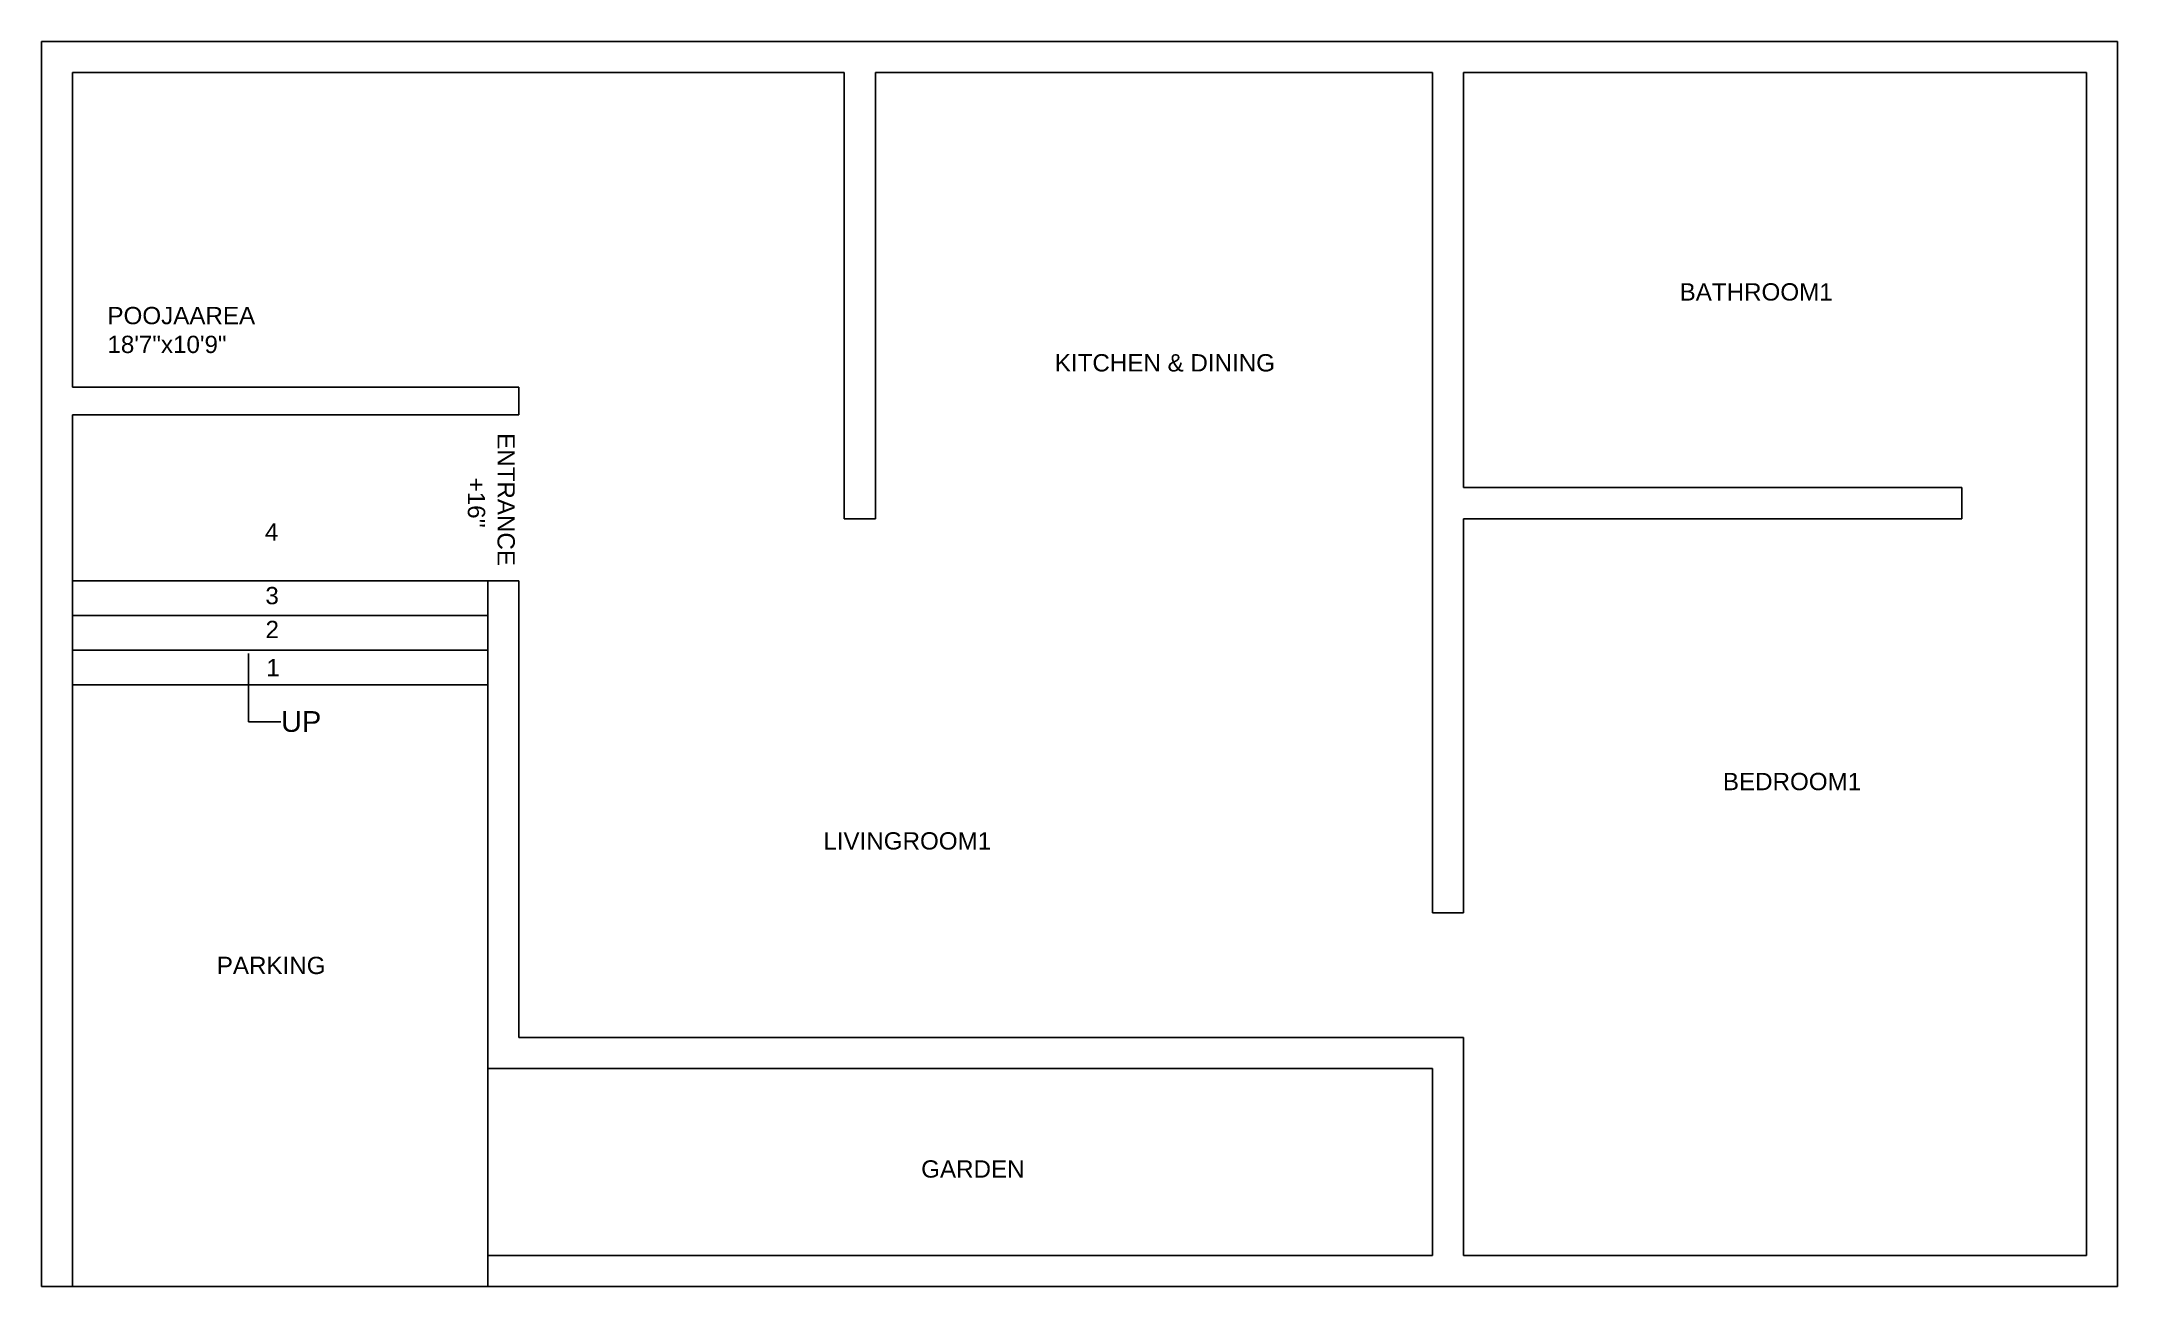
# Model space of a CAD drawing. Header units: feet. Extents: x 2099 to 2699, y 9 to 369.
import ezdxf
from ezdxf import colors
from ezdxf.entities.mleader import LeaderData, LeaderLine
from ezdxf.math import Vec2, Vec3

# ---------------------------------------------------------------- set-up
doc = ezdxf.new("R2010")
doc.units = ezdxf.units.FT
doc.header["$MEASUREMENT"] = 0
for name, color, linetype in [('BathRoom1', 7, 'Continuous'), ('BedRoom1', 7, 'Continuous'), ('Boundary', 7, 'Continuous'), ('Entrance_Staircase', 7, 'Continuous'), ('Garden', 7, 'Continuous'), ('Kitchen & Dining', 7, 'Continuous'), ('LivingRoom1', 7, 'Continuous'), ('Parking', 7, 'Continuous'), ('PoojaRoom', 7, 'Continuous')]:
    doc.layers.add(name, color=color, linetype=linetype)
doc.styles.get("Standard").update_dxf_attribs({"font": 'Arial.ttf'})

msp = doc.modelspace()

# ---------------------------------------------------------------- linework, layer by layer
at = {"layer": 'BathRoom1'}
for p, q in [((2509.65, 359.73), (2509.65, 239.73)), ((2509.65, 359.73), (2689.65, 359.73)), ((2689.65, 359.73), (2689.65, 239.73)), ((2653.65, 239.73), (2509.65, 239.73)), ((2653.65, 239.73), (2653.65, 230.73))]:
    msp.add_line(p, q, dxfattribs=at)
at = {"layer": 'BedRoom1'}
for p, q in [((2689.65, 239.73), (2689.65, 17.73)), ((2509.65, 230.73), (2509.65, 116.73)), ((2509.65, 230.73), (2653.65, 230.73)), ((2509.65, 80.73), (2509.65, 17.73)), ((2689.65, 17.73), (2509.65, 17.73))]:
    msp.add_line(p, q, dxfattribs=at)
at = {"layer": 'Boundary'}
for p, q in [((2098.65, 8.73), (2098.65, 368.73)), ((2098.65, 368.73), (2698.65, 368.73)), ((2698.65, 368.73), (2698.65, 8.73)), ((2107.65, 8.73), (2098.65, 8.73)), ((2698.65, 8.73), (2227.65, 8.73))]:
    msp.add_line(p, q, dxfattribs=at)
at = {"layer": 'Entrance_Staircase'}
for p, q in [((2236.65, 260.73), (2107.65, 260.73)), ((2107.65, 212.73), (2107.65, 260.73)), ((2227.65, 212.73), (2107.65, 212.73)), ((2107.65, 212.73), (2107.65, 182.73)), ((2227.65, 182.73), (2227.65, 212.73)), ((2236.65, 212.73), (2227.65, 212.73)), ((2227.65, 202.73), (2107.65, 202.73)), ((2227.65, 192.73), (2107.65, 192.73)), ((2227.65, 182.73), (2107.65, 182.73))]:
    msp.add_line(p, q, dxfattribs=at)
at = {"layer": 'Garden'}
for p, q in [((2500.65, 71.73), (2227.65, 71.73)), ((2500.65, 71.73), (2500.65, 17.73)), ((2500.65, 17.73), (2227.65, 17.73))]:
    msp.add_line(p, q, dxfattribs=at)
at = {"layer": 'Kitchen & Dining'}
for p, q in [((2339.65, 359.73), (2339.65, 230.73)), ((2339.65, 359.73), (2500.65, 359.73)), ((2500.65, 359.73), (2500.65, 230.73))]:
    msp.add_line(p, q, dxfattribs=at)
at = {"layer": 'LivingRoom1'}
for p, q in [((2339.65, 230.73), (2330.65, 230.73)), ((2500.65, 230.73), (2500.65, 116.73)), ((2236.65, 212.73), (2236.65, 80.73)), ((2509.65, 116.73), (2500.65, 116.73)), ((2509.65, 80.73), (2236.65, 80.73))]:
    msp.add_line(p, q, dxfattribs=at)
at = {"layer": 'Parking'}
for p, q in [((2107.65, 8.73), (2107.65, 182.73)), ((2227.65, 8.73), (2227.65, 182.73)), ((2107.65, 8.73), (2227.65, 8.73))]:
    msp.add_line(p, q, dxfattribs=at)
at = {"layer": 'PoojaRoom'}
for p, q in [((2107.65, 359.73), (2330.65, 359.73)), ((2107.65, 268.73), (2107.65, 359.73)), ((2330.65, 359.73), (2330.65, 230.73)), ((2236.65, 268.73), (2107.65, 268.73)), ((2236.65, 268.73), (2236.65, 260.73))]:
    msp.add_line(p, q, dxfattribs=at)

# ---------------------------------------------------------------- texts
at = {"layer": 'BathRoom1', "insert": (2572.1, 298.82), "char_height": 5, "width": 33.9424, "attachment_point": 1}
msp.add_mtext('BATHROOM1', dxfattribs=at)
at = {"layer": 'BedRoom1', "insert": (2584.6, 157.24), "char_height": 5, "width": 33.9424, "attachment_point": 1}
msp.add_mtext('BEDROOM1', dxfattribs=at)
at = {"layer": 'Entrance_Staircase', "char_height": 5, "width": 33.9424, "attachment_point": 1, "rotation": 270}
for s, insert in [('ENTRANCE', (2235.44, 255.49)), ("+16''", (2226.87, 242.61))]:
    msp.add_mtext(s, dxfattribs=dict(at, insert=insert))
at = {"layer": 'Entrance_Staircase', "char_height": 5, "attachment_point": 1}
for s, insert, width in [('4', (2163.2, 229.37), 4.2491), ('3', (2163.35, 211.01), 3.1343), ('2', (2163.4, 201.21), 4.2491), ('1', (2163.62, 190.16), 4.2491)]:
    msp.add_mtext(s, dxfattribs=dict(at, insert=insert, width=width))
at = {"layer": 'Garden', "insert": (2352.89, 45.21), "char_height": 5, "width": 33.9424, "attachment_point": 1}
msp.add_mtext('GARDEN', dxfattribs=at)
at = {"layer": 'Kitchen & Dining', "insert": (2391.51, 278.32), "char_height": 5, "width": 66.9979, "attachment_point": 1}
msp.add_mtext('KITCHEN & DINING', dxfattribs=at)
at = {"layer": 'LivingRoom1', "insert": (2324.61, 140.08), "char_height": 5, "width": 33.9424, "attachment_point": 1}
msp.add_mtext('LIVINGROOM1', dxfattribs=at)
at = {"layer": 'Parking', "insert": (2149.3, 104.07), "char_height": 5, "width": 33.9424, "attachment_point": 1}
msp.add_mtext('PARKING', dxfattribs=at)
at = {"layer": 'PoojaRoom', "insert": (2117.7, 291.98), "char_height": 5, "width": 66.9979, "attachment_point": 1}
msp.add_mtext('POOJAAREA^J18\'7"x10\'9"', dxfattribs=at)

# ---------------------------------------------------------------- leaders
at = {"layer": 'Entrance_Staircase'}
ml = msp.add_multileader_mtext('Standard', dxfattribs=at)
ml.set_content('UP', color=256)
ml.set_leader_properties()
ml.build(insert=Vec2(0, 0))
ml.multileader.update_dxf_attribs({"dogleg_length": 0.36, "arrow_head_size": 0.18})
ctx = ml.context
ctx.base_point, ctx.char_height, ctx.arrow_head_size, ctx.landing_gap_size, ctx.plane_origin = Vec3(2167.79, 172.05), 6, 0.18, 0.09, Vec3(2158.43, 181.45)
notes = []
notes.append((ctx, [(0, (1, 1, 0), (2158.43, 172.05), (1, 0), 9.36, [(0, [(2158.43, 191.96)], 0, [])])]))
ctx.mtext.insert, ctx.mtext.flow_direction = Vec3(2167.88, 175.1), 5
for ctx, leaders in notes:
    for number, flags, end, landing, length, lines in leaders:
        leader = LeaderData()
        leader.index, (leader.has_last_leader_line, leader.has_dogleg_vector, leader.attachment_direction) = number, flags
        leader.last_leader_point, leader.dogleg_vector, leader.dogleg_length = Vec3(end), Vec3(landing), length
        for number, points, colour, breaks in lines:
            line = LeaderLine()
            line.index, line.vertices, line.color, line.breaks = number, Vec3.list(points), colors.encode_raw_color(colour), breaks
            leader.lines.append(line)
        ctx.leaders.append(leader)

doc.saveas('drawing.dxf')
